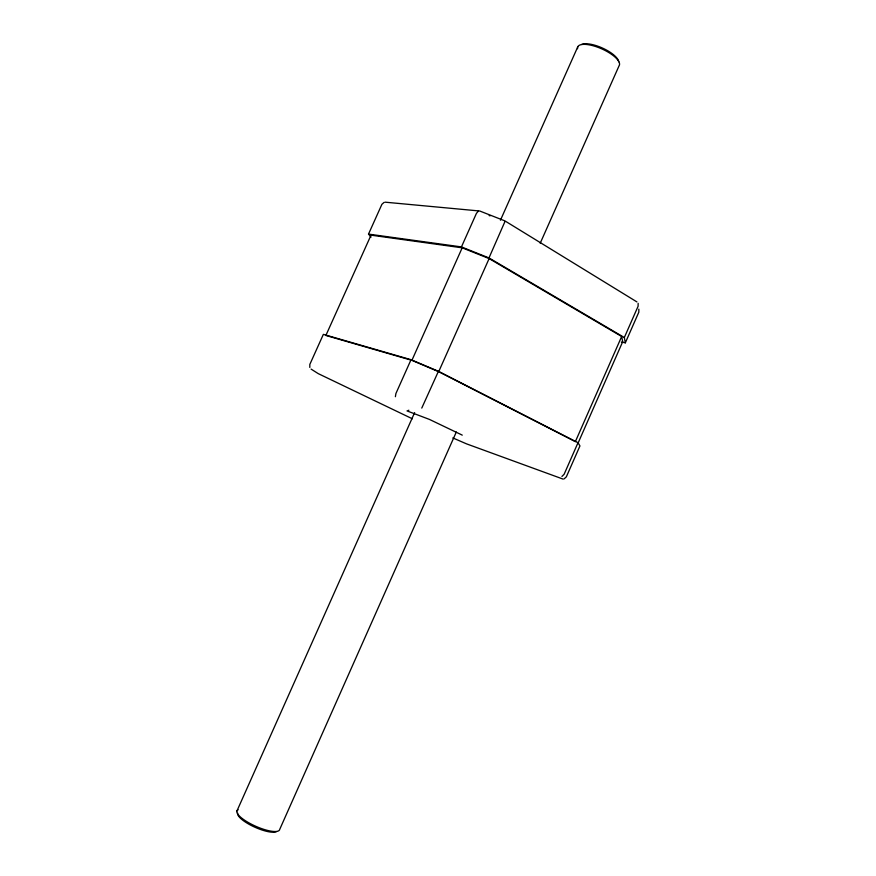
<?xml version="1.0" encoding="UTF-8"?>
<svg xmlns="http://www.w3.org/2000/svg" width="876" height="876" viewBox="0 0 876 876"><rect width="100%" height="100%" fill="white"/><g stroke="black" fill="none" stroke-linecap="round" stroke-linejoin="round"><path stroke-width="1.31" d="M504.915 221.628L488.983 257.927L624.325 337.523L625.333 342.834L621.347 341.99M309.819 367.427L309.819 364.449L323.364 334.369L411.03 359.697L438.427 371.293L578.007 442.719L564.122 474.277L561.932 476.456M624.325 337.523L638.1 306.25L638.155 303.348M577.875 443.541L622.694 341.717L621.664 336.493L489.126 258.584L462.189 247.82L371.019 235.162L325.872 335.464L411.895 360.354L438.69 371.698L489.126 258.584M625.333 342.834L638.823 312.185L638.845 309.14M621.664 336.493L575.368 441.624L439.905 372.311M236.892 811.067L414.633 412.607M500.437 220.237L577.875 46.614M438.427 371.293L421.772 408.085M456.319 431.999L279.696 829.441A23.323 6.417 24 0 1 253.92 825.433A23.323 6.417 24 0 1 238.119 809.796M540.196 243.265L619.069 65.799A22.743 7.906 24 0 0 600.049 48.136A22.743 7.906 24 0 0 577.58 48.727M411.03 359.697L395.908 393.532L395.383 396.708M384.126 202.356L381.925 204.283L368.511 234.1L461.444 246.912L476.424 213.394L478.307 211.182M411.895 360.354L462.189 247.82M408.862 410.242L407.044 410.932L429.415 419.407L462.265 435.131M564.122 478.887L566.345 476.84L579.956 445.917L578.007 442.719M563.104 479.106L466.492 443.847L452.815 437.912M385.144 202.181L479.741 211.006L504.872 220.872L636.918 301.913M461.444 246.912L488.983 257.927M412.377 418.794L318.251 373.636L311.111 369.103M368.511 234.1L371.03 237.133M489.158 215.616A5.935 1.215 24.3 0 1 490.144 215.792M581.576 44.479A21.144 7.369 24 0 1 603.126 48.355A21.144 7.369 24 0 1 618.708 61.769M276.542 831.587A21.681 5.99 24 0 1 253.547 826.605A21.681 5.99 24 0 1 237.724 813.235"/></g></svg>
